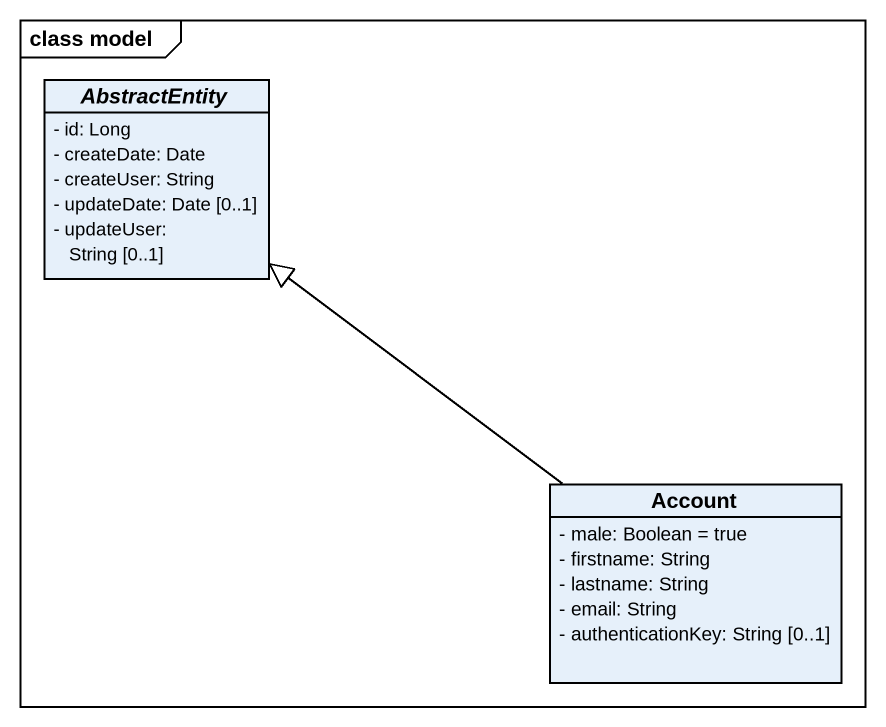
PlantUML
@startuml
mainframe class model
hide circle
hide empty members
skinparam classAttributeIconSize 0
abstract class AbstractEntity {
  - id: Long
  - createDate: Date
  - createUser: String
  - updateDate: Date [0..1]
  - updateUser: String [0..1]
}
class Account {
  - male: Boolean = true
  - firstname: String
  - lastname: String
  - email: String
  - authenticationKey: String [0..1]
}
Account -up-|> AbstractEntity
@enduml
